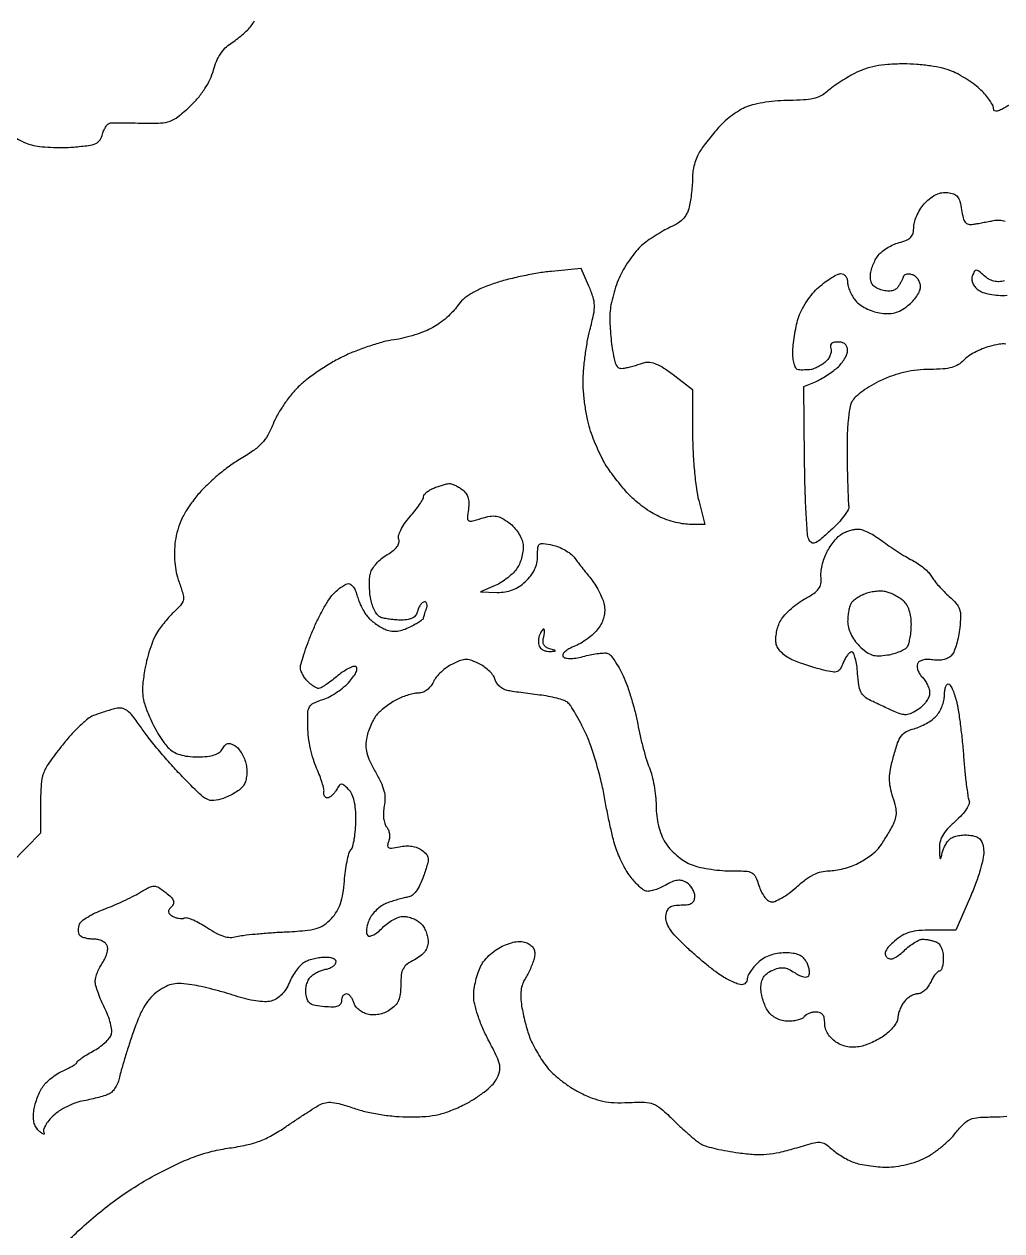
# Model space of a CAD drawing. Extents: x 0 to 102, y 0 to 135.
# Drawn here: x 17.46 to 35.6, y 80.71 to 103.1 of the extents above; entities that cross this region are included whole.
import ezdxf

# ---------------------------------------------------------------- set-up
doc = ezdxf.new("R2010")
doc.units = 0
doc.header["$MEASUREMENT"] = 0

msp = doc.modelspace()

# ---------------------------------------------------------------- linework, layer by layer
for points in [[(17.324374, 100.979878, 0.023364), (17.46806, 100.90897, 0.037112), (17.597422, 100.863569, 0.037977), (17.745054, 100.835572, 0.015246), (17.949999, 100.818933, 0.014984), (18.172859, 100.814352, 0.018334), (18.381011, 100.82395, 0.011757), (18.656587, 100.85334, 0.07322), (18.792852, 100.891926, 0.139665), (18.869894, 100.956773, 0.087145), (18.91831, 101.065262, -0.04162), (18.944738, 101.142645, -0.051013), (18.982298, 101.209132, -0.059459), (19.024672, 101.256014, -0.163477), (19.065321, 101.272865, -0.017855), (19.127419, 101.274927, -0.001561), (19.285077, 101.274038, -0.002048), (19.473173, 101.27162, -0.001591), (19.677803, 101.2675, 0.015568), (19.994379, 101.269976, 0.07711), (20.168697, 101.304019, 0.082641), (20.318793, 101.388311, 0.01936), (20.537222, 101.578085, 0.028294), (20.689293, 101.738022, 0.032028), (20.815666, 101.907902, 0.034145), (20.911942, 102.081122, 0.044844), (20.973848, 102.25103, -0.035686), (21.028674, 102.410518, -0.044185), (21.102658, 102.548968, -0.04794), (21.193564, 102.662567, -0.059072), (21.298828, 102.748056, 0.02211), (21.398282, 102.817316, 0.014954), (21.505525, 102.904469, 0.015085), (21.604297, 102.99511, 0.028876), (21.676869, 103.074526, 0.058659), (21.733042, 103.163043, 0.032915)], [(35.749694, 101.608428, -0.012884), (35.60108, 101.52179, -0.069633), (35.51394, 101.488691, -0.2207), (35.467884, 101.498531, -0.235695), (35.4474, 101.539572, 0.121761), (35.432621, 101.599362, 0.028587), (35.379059, 101.688349, 0.027797), (35.303804, 101.786412, 0.024204), (35.21475, 101.880384, 0.03005), (35.102959, 101.97527, 0.017297), (34.958047, 102.07636, 0.01724), (34.804936, 102.168149, 0.027476), (34.667567, 102.234612, 0.043807), (34.504616, 102.286475, 0.018486), (34.278585, 102.328448, 0.017748), (34.026324, 102.356603, 0.018916), (33.778014, 102.366, 0.016815), (33.488788, 102.356271, 0.031405), (33.256552, 102.325898, 0.03671), (33.056215, 102.271267, 0.036619), (32.865847, 102.18789, 0.013525), (32.723965, 102.107954, 0.011023), (32.576433, 102.015014, 0.011179), (32.444343, 101.923368, 0.028413), (32.354047, 101.84949, -0.071225), (32.24254, 101.773149, -0.057339), (32.105607, 101.72416, -0.041468), (31.923277, 101.697325, -0.015812), (31.666429, 101.6892, 0.020141), (31.44908, 101.680441, 0.01696), (31.220204, 101.654126, 0.017295), (31.012796, 101.615746, 0.044584), (30.867698, 101.5698, 0.035916), (30.742785, 101.506728, 0.021261), (30.603249, 101.414929, 0.021209), (30.471114, 101.310926, 0.033898), (30.368734, 101.21025, 0.007649), (30.276454, 101.103046, 0.005305), (30.175313, 100.979199, 0.005351), (30.080694, 100.858163, 0.010966), (30.009667, 100.760926, 0.048497), (29.953765, 100.661459, 0.029427), (29.906648, 100.534853, 0.029307), (29.874407, 100.402436, 0.04509), (29.8638, 100.285051, -0.015969), (29.859911, 100.163315, -0.009169), (29.847852, 100.016951, -0.009153), (29.830323, 99.870164, -0.015061), (29.809507, 99.746887, -0.051444), (29.766953, 99.609415, -0.078491), (29.700782, 99.503787, -0.070872), (29.599911, 99.416562, -0.03457), (29.450467, 99.334462, 0.020695), (29.317146, 99.265962, 0.013277), (29.168135, 99.17612, 0.013344), (29.026677, 99.080213, 0.024242), (28.91728, 98.993372, 0.039542), (28.817576, 98.891025, 0.019088), (28.706025, 98.745832, 0.018796), (28.600663, 98.584785, 0.025594), (28.518902, 98.431713, 0.025638), (28.452553, 98.269446, 0.017856), (28.393842, 98.080432, 0.01806), (28.350453, 97.894571, 0.035201), (28.331804, 97.743542, 0.019608), (28.329794, 97.592036, 0.01046), (28.338573, 97.404831, 0.010397), (28.355542, 97.213744, 0.015933), (28.37894, 97.049173, 0.01426), (28.421062, 96.84309, 0.105088), (28.46355, 96.75273, 0.209393), (28.525517, 96.718147, 0.083233), (28.624768, 96.725093, 0.005305), (28.706552, 96.745677, 0.003235), (28.802706, 96.771632, 0.003242), (28.897677, 96.798592, 0.005739), (28.975596, 96.822231, -0.115622), (29.073229, 96.829647, -0.061162), (29.190689, 96.796306, -0.044401), (29.332058, 96.721356, -0.019764), (29.504346, 96.599457), (29.8638, 96.323191), (29.8638, 95.513732, 0.012266), (29.872198, 95.171455, 0.010557), (29.897436, 94.81238, 0.010684), (29.934194, 94.487471, 0.029955), (29.978307, 94.262837), (30.092814, 93.8214), (29.805737, 93.8214, -0.04327), (29.673242, 93.832888, -0.022376), (29.510786, 93.868827, -0.022068), (29.345938, 93.921013, -0.031101), (29.20478, 93.982852, -0.0261), (29.068637, 94.062122, -0.01666), (28.918759, 94.167495, -0.016737), (28.778352, 94.280935, -0.029714), (28.671861, 94.384702, -0.01111), (28.575628, 94.495151, -0.006857), (28.467184, 94.629037, -0.006876), (28.363599, 94.76436, -0.01225), (28.282677, 94.8789, -0.027478), (28.207571, 95.005446, -0.012026), (28.121514, 95.180617, -0.011859), (28.038844, 95.371413, -0.015533), (27.972966, 95.549621, -0.027426), (27.919425, 95.744448, -0.0151), (27.874397, 95.987539, -0.015015), (27.843503, 96.237589, -0.023229), (27.8334, 96.454943, -0.020388), (27.842459, 96.677024, -0.011871), (27.870489, 96.942272, -0.011856), (27.911253, 97.207083, -0.019592), (27.959661, 97.428093, 0.012244), (28.027571, 97.717716, 0.057175), (28.043225, 97.888112, 0.07195), (28.017968, 98.038609, 0.026402), (27.941278, 98.240686), (27.796633, 98.56853), (27.243967, 98.515945, 0.017867), (26.995091, 98.483258, 0.010771), (26.702687, 98.42767, 0.010783), (26.414125, 98.35981, 0.018522), (26.177396, 98.289276, 0.020152), (25.93782, 98.197203, 0.035438), (25.749518, 98.099634, 0.043115), (25.60606, 97.993916, 0.064536), (25.503476, 97.877106, -0.041852), (25.42076, 97.773851, -0.022172), (25.302639, 97.659908, -0.02191), (25.170661, 97.553346, -0.031535), (25.04448, 97.472043, -0.034248), (24.899756, 97.403756, -0.01722), (24.709069, 97.33674, -0.017015), (24.506307, 97.280733, -0.02414), (24.3225, 97.245916, 0.030418), (24.123895, 97.205709, 0.014276), (23.872591, 97.130959, 0.014086), (23.612847, 97.03737, 0.019218), (23.384895, 96.937633, 0.020986), (23.164339, 96.819188, 0.014867), (22.926935, 96.668845, 0.015043), (22.708403, 96.511394, 0.030508), (22.548522, 96.372456, 0.030143), (22.414554, 96.223989, 0.01979), (22.278046, 96.038432, 0.019925), (22.15908, 95.846485, 0.035784), (22.079597, 95.679157, -0.036475), (21.981906, 95.474228, -0.060703), (21.867983, 95.320902, -0.051223), (21.706842, 95.18291, -0.018985), (21.454744, 95.022089, 0.028014), (21.247939, 94.884848, 0.017439), (21.020969, 94.702514, 0.017485), (20.809027, 94.506404, 0.030089), (20.648871, 94.3271, 0.02239), (20.494147, 94.112251, 0.035554), (20.383882, 93.914321, 0.039116), (20.31007, 93.717628, 0.03643), (20.265644, 93.507112, 0.026863), (20.24939, 93.307983, 0.029962), (20.255587, 93.115454, 0.030726), (20.284356, 92.929525, 0.031507), (20.335547, 92.750114, -0.012629), (20.406376, 92.533244, -0.095995), (20.416952, 92.426786, -0.145422), (20.383877, 92.344263, -0.041506), (20.288518, 92.242514, 0.019768), (20.21091, 92.166598, 0.009986), (20.118944, 92.065252, 0.009902), (20.027988, 91.956638, 0.014519), (19.952746, 91.857311, 0.052182), (19.883809, 91.7355, 0.019108), (19.811685, 91.550925, 0.0187), (19.747654, 91.34164, 0.021292), (19.702545, 91.136978, 0.016345), (19.662332, 90.855029, 0.050661), (19.660845, 90.663066, 0.055408), (19.697887, 90.484179, 0.02252), (19.785607, 90.251079, 0.018519), (19.863289, 90.086921, 0.016007), (19.956543, 89.920611, 0.016299), (20.050854, 89.775285, 0.044319), (20.129538, 89.681262, 0.061123), (20.231559, 89.601541, 0.058704), (20.351191, 89.547551, 0.049568), (20.497437, 89.516746, 0.027145), (20.680496, 89.5068, 0.022318), (20.860459, 89.514837, 0.055463), (20.989488, 89.541002, 0.078712), (21.080244, 89.586873, 0.107454), (21.141278, 89.65485, -0.04959), (21.190728, 89.724611, -0.157193), (21.239113, 89.753826, -0.15166), (21.296591, 89.749817, -0.045163), (21.376315, 89.710226, -0.083266), (21.437866, 89.65653, -0.039672), (21.498072, 89.570021, -0.037888), (21.548071, 89.467292, -0.043899), (21.579113, 89.363072, -0.040832), (21.592494, 89.252209, -0.041247), (21.587606, 89.141026, -0.044388), (21.566, 89.042139, -0.08207), (21.529029, 88.968922, -0.067903), (21.470943, 88.908654, -0.027102), (21.37699, 88.842422, -0.026212), (21.266502, 88.780992, -0.029908), (21.154865, 88.734419, -0.057607), (20.979778, 88.695203, -0.149824), (20.85434, 88.719611, -0.071222), (20.711699, 88.82401, -0.006491), (20.400068, 89.136644, -0.010099), (20.194684, 89.356838, -0.007512), (19.976633, 89.607775, -0.007599), (19.778051, 89.850765, -0.017026), (19.636507, 90.042501, 0.013558), (19.477972, 90.260399, 0.06821), (19.370939, 90.365963, 0.124286), (19.272363, 90.407057, 0.098712), (19.156785, 90.401376, 0.009956), (19.065416, 90.3765, 0.00543), (18.954278, 90.342536, 0.005409), (18.842023, 90.305552, 0.00856), (18.746737, 90.27118, 0.081966), (18.641109, 90.209731, 0.018272), (18.484608, 90.070521, 0.0185), (18.313654, 89.894313, 0.016931), (18.150859, 89.700805, 0.012755), (17.919479, 89.390066, 0.065982), (17.82025, 89.200745, 0.071423), (17.777552, 88.998823, 0.016424), (17.766053, 88.649863), (17.766, 88.089027), (17.23234, 87.544756, 0.015585)], [(35.676731, 97.16684, 0.066246), (35.550494, 97.162426, 0.02395), (35.374817, 97.124036, 0.031887), (35.239691, 97.078237, 0.02579), (35.101237, 97.012698, 0.026502), (34.979475, 96.938603, 0.058962), (34.897823, 96.867357, -0.073065), (34.797978, 96.785058, -0.06963), (34.677069, 96.733302, -0.049112), (34.512657, 96.70554, -0.016849), (34.271038, 96.696974, 0.026381), (34.034502, 96.684071, 0.028413), (33.806521, 96.64633, 0.028251), (33.583119, 96.58273, 0.025484), (33.360278, 96.492483, 0.02407), (33.185383, 96.400566, 0.024631), (33.021521, 96.292912, 0.02533), (32.889257, 96.1857, 0.087115), (32.821317, 96.099092, 0.084091), (32.779637, 95.974824, 0.016367), (32.750509, 95.739378, 0.01576), (32.733022, 95.44252, 0.01017), (32.730617, 95.098033, 0.002144), (32.736265, 94.777985, 0.002866), (32.7443, 94.487603, 0.002001), (32.753404, 94.244275, 0.029586), (32.761978, 94.159293, -0.173145), (32.749333, 94.091038, -0.027725), (32.673652, 93.975905, -0.027883), (32.565007, 93.844989, -0.021224), (32.432476, 93.713905, -0.008075), (32.228613, 93.534628, -0.079553), (32.131257, 93.47542, -0.258482), (32.069085, 93.482808, -0.137459), (32.019295, 93.545212, -0.083585), (31.993625, 93.653167, -0.00358), (31.970299, 94.044731, -0.006042), (31.951507, 94.511243, -0.004258), (31.941189, 95.036063), (31.926241, 96.377626), (32.14287, 96.469258, 0.026761), (32.239588, 96.516418, 0.015082), (32.35178, 96.583265, 0.015021), (32.461235, 96.657754, 0.023738), (32.54985, 96.728692, 0.040822), (32.622686, 96.804308, 0.037902), (32.684285, 96.892573, 0.040153), (32.726775, 96.979804, 0.093525), (32.7402, 97.050947, 0.088521), (32.728394, 97.117112, 0.126581), (32.694641, 97.165924, 0.114685), (32.638637, 97.195481, 0.0644), (32.561949, 97.2054, 0.04621), (32.486203, 97.198385, 0.137472), (32.439879, 97.175552, 0.195977), (32.421551, 97.137857, 0.108405), (32.429343, 97.086449, -0.120607), (32.436317, 97.031548, -0.065242), (32.419767, 96.96507, -0.059066), (32.38368, 96.897787, -0.05786), (32.332645, 96.840284, -0.032379), (32.268833, 96.790289, -0.026559), (32.194837, 96.745252, -0.027345), (32.12213, 96.711116, -0.061582), (32.0634, 96.695412, -0.015708), (32.007102, 96.689373, -0.010659), (31.942713, 96.685885, -0.010748), (31.88033, 96.685179, -0.021083), (31.83075, 96.687776, -0.21976), (31.787782, 96.712787, -0.07249), (31.754115, 96.779682, -0.052243), (31.7321, 96.879459, -0.028201), (31.725, 97.005235, -0.024972), (31.732075, 97.146802, -0.013566), (31.754142, 97.319629, -0.013487), (31.786188, 97.494641, -0.020759), (31.824208, 97.643797, -0.046363), (31.88273, 97.788733, -0.026827), (31.977827, 97.951016, -0.026627), (32.09167, 98.1049, -0.040041), (32.207852, 98.224662, -0.019778), (32.32584, 98.320267, -0.023151), (32.445147, 98.40104, -0.022943), (32.550836, 98.459186, -0.114772), (32.616244, 98.4744, -0.128078), (32.663516, 98.462089, -0.100738), (32.703788, 98.427451, -0.089299), (32.730865, 98.375635, -0.075998), (32.7402, 98.314572, 0.070174), (32.75066, 98.24041, 0.032361), (32.78369, 98.148483, 0.031256), (32.831583, 98.054693, 0.037663), (32.88825, 97.973599, 0.06728), (32.966273, 97.900732, 0.035446), (33.079797, 97.831751, 0.034505), (33.208192, 97.77653, 0.044673), (33.332426, 97.745086, 0.037083), (33.487504, 97.731953, 0.065448), (33.614868, 97.747356, 0.065886), (33.733353, 97.795045, 0.03809), (33.861176, 97.880699, 0.03977), (33.950185, 97.962958, 0.039261), (34.025467, 98.058608, 0.042095), (34.077496, 98.152909, 0.105397), (34.0938, 98.229395, 0.078744), (34.083111, 98.296846, 0.065285), (34.051801, 98.362548, 0.066688), (34.005484, 98.416622, 0.090983), (33.950823, 98.449976, 0.052576), (33.894078, 98.465153, 0.073873), (33.841739, 98.465615, 0.095332), (33.801747, 98.451972, 0.180563), (33.780248, 98.42617, -0.025674), (33.764576, 98.387905, -0.009752), (33.738977, 98.336182, -0.009628), (33.708916, 98.280937, -0.01162), (33.678505, 98.2303, -0.10791), (33.63198, 98.183181, -0.092749), (33.567497, 98.15654, -0.07345), (33.484627, 98.151547, -0.039883), (33.38378, 98.168461, -0.049829), (33.282697, 98.204843, -0.099231), (33.214896, 98.255627, -0.110598), (33.176372, 98.324529, -0.072504), (33.1632, 98.414888, -0.053938), (33.172576, 98.501546, -0.029413), (33.20159, 98.604637, -0.028957), (33.243843, 98.707119, -0.040536), (33.293891, 98.792539, -0.063303), (33.363499, 98.869164, -0.034382), (33.465844, 98.945075, -0.033638), (33.582342, 99.009049, -0.04503), (33.695741, 99.049793, 0.033749), (33.834103, 99.096015, 0.107983), (33.91366, 99.151031, 0.127742), (33.955583, 99.228407, 0.056369), (33.970754, 99.344616, -0.070276), (33.986888, 99.446199, -0.035799), (34.033653, 99.566983, -0.034698), (34.100771, 99.686879, -0.043649), (34.179466, 99.786834, -0.038694), (34.282536, 99.880807, -0.05763), (34.386678, 99.944196, -0.065161), (34.49201, 99.976953, -0.071997), (34.598612, 99.979898, -0.061985), (34.709085, 99.95287, -0.133626), (34.779319, 99.901723, -0.104091), (34.824379, 99.81263, -0.029086), (34.855988, 99.6588, 0.023112), (34.885325, 99.506853, 0.107766), (34.924031, 99.42706, 0.17766), (34.981491, 99.391609, 0.090458), (35.067488, 99.389827, 0.003753), (35.147126, 99.403268, 0.001811), (35.248924, 99.421617, 0.001796), (35.354903, 99.441511, 0.002577), (35.448647, 99.459958, -0.067578), (35.555509, 99.46686, -0.058287), (35.666122, 99.445943, -0.052545)], [(35.653952, 98.338699, -0.054691), (35.549692, 98.324364, -0.068529), (35.452765, 98.335019, -0.068369), (35.36215, 98.371512, -0.0541), (35.276555, 98.433589, 0.012585), (35.174848, 98.521079, 0.165992), (35.12903, 98.538128, 0.278905), (35.094983, 98.518782, 0.035933), (35.057853, 98.439551, 0.097209), (35.046065, 98.371933, 0.088443), (35.059986, 98.302412, 0.078452), (35.099406, 98.235232, 0.056656), (35.161839, 98.174647, 0.080115), (35.252193, 98.125602, 0.037766), (35.380782, 98.091131, 0.033599), (35.534084, 98.072763, 0.026639), (35.700967, 98.072961, 0.02605)], [(18.215716, 80.481462, 0.009887), (18.494906, 80.732777, -0.015804), (18.833101, 81.030038, -0.016351), (19.185679, 81.301853, -0.016593), (19.54998, 81.546239, -0.017514), (19.9233, 81.761316, -0.01242), (20.316749, 81.95763, -0.02309), (20.646239, 82.093762, -0.026599), (20.95257, 82.185991, -0.025147), (21.272737, 82.247225, 0.019612), (21.584849, 82.303345, 0.035828), (21.832743, 82.376983, 0.037112), (22.061727, 82.483269, 0.022842), (22.314518, 82.639803, -0.002908), (22.50101, 82.765833, -0.003044), (22.686146, 82.887763, -0.002921), (22.847283, 82.991151, -0.01348), (22.942465, 83.047903, -0.081855), (23.052873, 83.087875, -0.070736), (23.176159, 83.093152, -0.045351), (23.338954, 83.061994, -0.012906), (23.584779, 82.984453, 0.026613), (23.811753, 82.91964, 0.017445), (24.078893, 82.868249, 0.017161), (24.356151, 82.834579, 0.021635), (24.614382, 82.8234, 0.018772), (24.917502, 82.834784, 0.037294), (25.155048, 82.870596, 0.038904), (25.378105, 82.940073, 0.022392), (25.634702, 83.05605, 0.024832), (25.819564, 83.161632, 0.023846), (25.995656, 83.286355, 0.024564), (26.139988, 83.411184, 0.074814), (26.219173, 83.513368, 0.056942), (26.280262, 83.659421, 0.119527), (26.285698, 83.781591, 0.064277), (26.233694, 83.93756, 0.008149), (26.073909, 84.254855, -0.019757), (25.966815, 84.480402, -0.020804), (25.879858, 84.709895, -0.021992), (25.820894, 84.917595, -0.058225), (25.803, 85.070738, -0.035971), (25.812592, 85.2039, -0.022611), (25.841927, 85.35723, -0.022669), (25.884716, 85.506268, -0.038103), (25.935519, 85.626066, -0.056132), (26.007988, 85.734441, -0.03543), (26.114286, 85.843546, -0.034995), (26.237282, 85.938537, -0.048009), (26.360451, 86.004507, -0.025678), (26.504564, 86.056206, -0.053047), (26.622009, 86.078439, -0.067067), (26.722062, 86.073148, -0.076305), (26.812501, 86.04125, -0.067188), (26.882011, 85.991039, -0.107812), (26.922924, 85.930754, -0.10216), (26.936275, 85.856475, -0.055732), (26.923564, 85.764357, -0.027376), (26.896488, 85.677809, -0.015146), (26.854555, 85.57528, -0.015066), (26.805641, 85.473671, -0.023405), (26.756849, 85.389546, 0.062966), (26.708773, 85.289155, 0.048753), (26.681886, 85.170821, 0.042921), (26.67642, 85.034935, 0.029754), (26.692554, 84.881946, 0.012817), (26.720019, 84.739289, 0.008709), (26.758243, 84.578393, 0.00878), (26.800604, 84.424265, 0.017373), (26.840561, 84.3039, 0.027356), (26.891514, 84.186656, 0.013177), (26.96879, 84.042133, 0.013023), (27.057506, 83.895272, 0.018195), (27.144857, 83.769179, 0.04431), (27.254854, 83.646462, 0.021379), (27.415245, 83.508966, 0.02101), (27.595864, 83.378947, 0.02823), (27.770246, 83.277832, 0.023938), (28.000376, 83.174744, 0.04229), (28.199758, 83.115515, 0.04145), (28.40899, 83.089993, 0.022014), (28.670234, 83.09143, -0.017287), (28.974131, 83.095973, -0.089427), (29.138231, 83.063049, -0.08592), (29.283556, 82.974389, -0.015296), (29.517425, 82.756599, 0.008948), (29.667682, 82.613069, 0.009625), (29.819426, 82.478533, 0.009227), (29.95385, 82.368116, 0.044481), (30.036531, 82.313911, 0.05579), (30.128833, 82.277051, 0.011042), (30.30177, 82.233558, 0.01157), (30.506513, 82.191806, 0.010528), (30.719501, 82.158096, 0.018598), (31.008894, 82.129433, 0.035323), (31.242855, 82.131558, 0.035219), (31.474638, 82.166615, 0.018373), (31.757326, 82.240988, -0.006568), (32.085516, 82.335668, -0.069392), (32.223469, 82.353587, -0.136882), (32.323174, 82.324758, -0.049808), (32.441065, 82.234565, 0.032328), (32.524196, 82.166236, 0.018374), (32.632665, 82.094144, 0.01829), (32.747719, 82.029292, 0.028638), (32.851457, 81.983035, 0.037962), (32.969297, 81.948346, 0.016281), (33.130859, 81.919307, 0.016), (33.305791, 81.899404, 0.020325), (33.468178, 81.8928, 0.035534), (33.638531, 81.904922, 0.022918), (33.832998, 81.941899, 0.022954), (34.022604, 81.996345, 0.03657), (34.178001, 82.061797, 0.033632), (34.322032, 82.147934, 0.020099), (34.481402, 82.268189, 0.020074), (34.631138, 82.401316, 0.032623), (34.745681, 82.527094, -0.02733), (34.897427, 82.697306, -0.098014), (35.017653, 82.778264, -0.083131), (35.170049, 82.814165, -0.016369), (35.451939, 82.823398, 0.026377), (35.694967, 82.836228, 0.03329)]]:
    msp.add_lwpolyline(points, format="xyb")
for points in [[(25.34268, 94.577438, -0.090863), (25.387531, 94.571964, -0.028201), (25.451388, 94.547997, -0.027159), (25.521152, 94.512582, -0.026837), (25.586956, 94.469684, -0.072208), (25.654983, 94.402985, -0.085763), (25.696471, 94.323291, -0.074061), (25.712447, 94.224943, -0.039747), (25.704285, 94.101986, 0.015518), (25.685362, 93.937724, 0.269206), (25.707565, 93.890841, 0.217994), (25.763059, 93.881127, 0.010452), (25.948666, 93.933872, -0.030682), (26.106845, 93.971985, -0.085004), (26.220912, 93.972611, -0.086483), (26.327545, 93.935293, -0.032515), (26.460856, 93.849055, -0.049357), (26.55248, 93.765757, -0.040803), (26.63266, 93.660891, -0.042209), (26.691494, 93.549746, -0.071176), (26.718597, 93.448015, -0.056139), (26.719225, 93.344978, -0.034236), (26.698075, 93.22501, -0.033991), (26.660299, 93.107449, -0.050337), (26.610402, 93.011477, -0.051516), (26.538926, 92.923625, -0.027678), (26.434662, 92.830406, -0.027256), (26.316664, 92.74622, -0.038197), (26.202405, 92.685446), (25.9299, 92.566202), (26.234796, 92.559301, 0.041952), (26.386036, 92.568572, 0.05442), (26.520401, 92.603427, 0.054403), (26.644112, 92.666462, 0.041891), (26.763546, 92.75986, 0.041586), (26.861845, 92.867459, 0.053628), (26.931769, 92.981511, 0.05645), (26.973322, 93.102804, 0.054371), (26.9874, 93.231882, -0.020708), (26.994125, 93.394193, -0.215107), (27.025762, 93.451209, -0.198646), (27.091021, 93.467752, -0.017435), (27.26235, 93.436792, -0.041636), (27.376925, 93.401742, -0.03298), (27.49381, 93.345851, -0.033984), (27.595896, 93.278981, -0.067787), (27.6642, 93.210975, 0.002363), (27.725822, 93.131072, 0.001038), (27.808125, 93.025842, 0.001028), (27.895899, 92.914566, 0.001378), (27.975956, 92.814072, -0.027641), (28.050926, 92.709098, -0.019787), (28.12329, 92.58426, -0.020065), (28.182905, 92.459461, -0.039924), (28.217932, 92.35575, -0.053127), (28.233855, 92.242557, -0.055959), (28.22508, 92.130575, -0.053922), (28.191089, 92.019808, -0.043667), (28.132246, 91.910217, -0.054524), (28.055992, 91.817634, -0.028438), (27.943072, 91.719389, -0.027907), (27.814362, 91.630698, -0.037963), (27.688787, 91.566647, 0.024971), (27.570614, 91.510187, 0.06034), (27.491727, 91.454323, 0.113268), (27.456989, 91.404463, 0.300684), (27.465264, 91.363896, 0.160887), (27.517167, 91.337768, 0.044295), (27.609648, 91.332325, 0.037096), (27.728068, 91.344674, 0.022839), (27.864788, 91.375783, -0.018423), (27.996012, 91.406863, -0.020932), (28.12371, 91.426667, -0.02066), (28.232541, 91.434373, -0.099269), (28.293501, 91.424001, -0.131685), (28.345006, 91.386585, -0.020842), (28.420218, 91.285352, -0.021893), (28.500494, 91.155448, -0.017586), (28.575577, 91.009296, -0.024553), (28.649708, 90.829113, -0.011942), (28.727377, 90.592627, -0.011814), (28.796658, 90.342121, -0.016704), (28.845534, 90.115907, 0.0112), (28.890657, 89.89533, 0.009219), (28.94838, 89.662103, 0.009336), (29.009354, 89.449846, 0.024349), (29.063367, 89.30053, -0.036797), (29.11085, 89.158302, -0.018381), (29.150776, 88.972712, -0.018142), (29.178185, 88.776597, -0.025455), (29.187316, 88.600067, 0.029641), (29.198686, 88.410951, 0.031393), (29.232339, 88.228167, 0.032965), (29.286284, 88.060194, 0.04274), (29.358369, 87.915459, 0.04667), (29.444983, 87.799317, 0.030297), (29.564588, 87.681899, 0.030404), (29.696547, 87.580579, 0.0496), (29.820635, 87.513609, 0.040265), (29.964135, 87.466803, 0.018028), (30.158869, 87.427581, 0.017711), (30.368845, 87.40071, 0.02297), (30.562688, 87.3918, -0.011556), (30.845382, 87.385266, -0.108154), (30.962302, 87.353951, -0.166161), (31.032331, 87.280905, -0.037148), (31.094155, 87.117026, 0.041578), (31.135638, 87.009943, 0.046268), (31.193091, 86.915212, 0.051673), (31.256982, 86.845365, 0.136607), (31.317289, 86.815852, 0.148151), (31.393015, 86.82426, 0.029807), (31.515636, 86.885676, 0.029094), (31.654785, 86.977262, 0.023613), (31.792843, 87.090625, -0.023883), (31.960628, 87.228248, -0.043902), (32.110997, 87.320741, -0.053077), (32.253073, 87.373838, -0.062982), (32.395105, 87.3918, 0.040828), (32.517633, 87.401822, 0.022614), (32.664546, 87.432896, 0.022417), (32.811476, 87.478103, 0.033417), (32.934751, 87.531701, 0.020221), (33.046289, 87.595174, 0.0177), (33.157536, 87.670177, 0.01806), (33.253206, 87.745153, 0.049495), (33.312966, 87.806651, 0.019255), (33.363496, 87.875428, 0.007461), (33.428313, 87.974312, 0.007373), (33.495438, 88.083662, 0.009054), (33.554728, 88.18777, 0.033951), (33.621064, 88.331762, 0.07893), (33.645339, 88.447758, 0.069804), (33.633852, 88.574173, 0.022198), (33.582491, 88.75664, -0.030913), (33.533646, 88.942517, -0.052779), (33.519282, 89.102213, -0.045037), (33.537947, 89.278018, -0.016703), (33.594528, 89.520563, -0.016734), (33.669316, 89.765754, -0.077984), (33.738036, 89.896104, -0.113672), (33.82995, 89.974089, -0.056132), (33.973781, 90.029064, 0.038791), (34.084698, 90.067116, 0.027505), (34.202462, 90.125905, 0.027912), (34.309328, 90.194981, 0.051445), (34.386206, 90.264118, 0.053356), (34.444317, 90.343994, 0.036066), (34.493375, 90.44549, 0.036293), (34.526913, 90.551802, 0.058324), (34.53795, 90.646097, -0.031323), (34.543098, 90.728194, -0.048458), (34.558737, 90.797448, -0.062066), (34.581517, 90.845473, -0.256385), (34.608714, 90.8604, -0.258431), (34.640751, 90.842656, -0.029224), (34.682044, 90.767208, -0.029528), (34.723379, 90.664702, -0.019685), (34.758977, 90.54315, -0.022447), (34.79309, 90.375421, -0.006556), (34.830532, 90.11473, -0.006573), (34.865012, 89.81982, -0.006998), (34.89093, 89.5302, 0.005217), (34.914623, 89.25438, 0.006686), (34.942467, 89.001098, 0.005266), (34.970802, 88.78995, 0.055676), (34.992716, 88.705942, -0.17512), (34.994123, 88.634435, -0.060884), (34.948728, 88.540137, -0.045511), (34.862756, 88.429646, -0.023491), (34.737124, 88.307426, 0.024071), (34.587972, 88.161991, 0.061015), (34.499187, 88.039706, 0.077133), (34.454513, 87.918138, 0.060721), (34.443721, 87.778084, 0.004594), (34.450536, 87.651009, 0.12555), (34.460764, 87.619356, 0.660044), (34.472942, 87.621301, 0.013344), (34.4911, 87.702906, -0.043695), (34.513388, 87.780534, -0.032606), (34.550707, 87.861454, -0.033319), (34.596335, 87.933602, -0.061965), (34.643663, 87.983969, -0.086642), (34.705267, 88.019231, -0.038308), (34.79593, 88.044366, -0.036424), (34.898536, 88.056847, -0.040622), (34.998134, 88.053563, -0.045098), (35.120068, 88.028299, -0.125834), (35.194223, 87.983364, -0.123481), (35.238512, 87.907764, -0.042646), (35.263721, 87.78275, -0.077029), (35.258255, 87.646218, -0.020152), (35.207252, 87.432318, -0.019162), (35.126077, 87.18123, -0.015038), (35.019648, 86.9156), (34.747753, 86.292), (34.298594, 86.292, 0.020867), (34.062399, 86.282138, 0.051932), (33.892706, 86.249991, 0.062387), (33.752414, 86.188078, 0.043432), (33.612068, 86.086385, 0.022755), (33.505341, 85.98508, 0.07762), (33.450548, 85.906854, 0.14306), (33.439495, 85.843186, 0.167566), (33.465726, 85.788089, 0.159056), (33.521643, 85.759053, 0.131592), (33.588756, 85.765666, 0.074474), (33.673986, 85.81318, 0.022546), (33.787335, 85.909104, -0.022813), (33.884098, 85.990902, -0.025796), (33.984148, 86.060027, -0.026279), (34.074222, 86.109289, -0.11245), (34.13354, 86.1228, -0.033731), (34.187403, 86.119162, -0.01704), (34.254507, 86.107716, -0.016843), (34.323302, 86.09112, -0.024008), (34.382981, 86.071449, -0.124016), (34.436827, 86.033559, -0.071717), (34.479648, 85.966406, -0.060653), (34.50747, 85.877509, -0.045569), (34.5168, 85.775349, -0.027455), (34.511647, 85.681569, -0.043184), (34.495938, 85.602495, -0.053337), (34.473161, 85.546924, -0.275475), (34.44578, 85.5306, 0.190598), (34.41224, 85.517333, 0.037004), (34.367314, 85.468472, 0.034577), (34.320491, 85.400085, 0.025934), (34.278393, 85.3191, -0.050778), (34.231103, 85.238202, -0.052931), (34.169052, 85.169728, -0.058722), (34.102332, 85.122947, -0.12418), (34.04149, 85.1076, 0.085922), (33.97949, 85.096866, 0.046718), (33.909222, 85.06411, 0.04473), (33.84196, 85.016194, 0.053328), (33.788567, 84.95955, 0.038494), (33.745342, 84.892462, 0.029408), (33.708404, 84.813304, 0.030116), (33.682529, 84.734588, 0.059676), (33.673491, 84.66959, -0.108851), (33.657563, 84.603303, -0.039637), (33.608295, 84.519579, -0.037005), (33.537977, 84.433523, -0.036318), (33.455327, 84.35819, -0.033464), (33.354413, 84.289208, -0.021247), (33.228753, 84.222146, -0.021327), (33.099195, 84.166592, -0.036575), (32.986589, 84.133072, -0.04456), (32.862452, 84.117204, -0.052864), (32.744564, 84.125179, -0.053645), (32.632403, 84.157476, -0.048159), (32.525262, 84.213773, -0.053683), (32.439224, 84.284394, -0.058735), (32.373109, 84.369777, -0.061971), (32.331402, 84.463732, -0.07363), (32.3172, 84.55965, 0.045876), (32.308212, 84.657402, 0.120908), (32.279476, 84.72106, 0.146927), (32.228695, 84.756883, 0.080823), (32.152993, 84.7692, 0.046881), (32.086302, 84.762933, 0.046318), (32.021663, 84.744349, 0.050262), (31.968312, 84.717049, 0.111412), (31.9365, 84.6846, -0.144891), (31.900021, 84.651991, -0.040907), (31.827895, 84.624851, -0.037561), (31.737445, 84.60623, -0.031999), (31.640204, 84.6, -0.054938), (31.527967, 84.61237, -0.061196), (31.425381, 84.648862, -0.062512), (31.336476, 84.708245, -0.061591), (31.264497, 84.788024, -0.048117), (31.214029, 84.877231, -0.029528), (31.171486, 84.990373, -0.029444), (31.142371, 85.108454, -0.04575), (31.1328, 85.212838, -0.052326), (31.14482, 85.327376, -0.088031), (31.180998, 85.416728, -0.089745), (31.245112, 85.487037, -0.056289), (31.340834, 85.544414, -0.042742), (31.45551, 85.58525, -0.090103), (31.549375, 85.592486, -0.084849), (31.643371, 85.566262, -0.034683), (31.759423, 85.501241, 0.031901), (31.8481, 85.450907, 0.060344), (31.925693, 85.424162, 0.088229), (31.985202, 85.422055, 0.22273), (32.020601, 85.445192, 0.131404), (32.033663, 85.488608, 0.047831), (32.029479, 85.553258, 0.043332), (32.011001, 85.626589, 0.039509), (31.979736, 85.698052, 0.081133), (31.919323, 85.776977, 0.088222), (31.838508, 85.829877, 0.069638), (31.728709, 85.859621, 0.031384), (31.579426, 85.869, 0.040788), (31.434257, 85.857138, 0.046657), (31.299579, 85.821842, 0.048681), (31.178784, 85.763962, 0.052565), (31.074803, 85.685053, 0.027721), (30.999862, 85.606392, 0.030382), (30.936517, 85.522196, 0.031854), (30.891875, 85.444331, 0.114721), (30.879, 85.388953, -0.093256), (30.87095, 85.346165, -0.09667), (30.847936, 85.309838, -0.099508), (30.813599, 85.285582, -0.105294), (30.77325, 85.277116, -0.084308), (30.716638, 85.286904, -0.01828), (30.62401, 85.32347, -0.018569), (30.518624, 85.374335, -0.016825), (30.4137, 85.434474, -0.024432), (30.288591, 85.520609, -0.008187), (30.114347, 85.658139, -0.008124), (29.92618, 85.816887, -0.009197), (29.751026, 85.975361, -0.015), (29.555684, 86.170093, -0.044629), (29.438759, 86.318358, -0.068302), (29.379891, 86.442697, -0.112063), (29.370326, 86.558253, -0.06045), (29.396954, 86.657803, -0.144494), (29.443938, 86.717215, -0.119363), (29.522211, 86.748213, -0.034883), (29.6523, 86.7573, 0.031081), (29.776579, 86.765033, 0.109976), (29.851397, 86.791782, 0.161297), (29.891871, 86.840969, 0.092434), (29.9061, 86.91728, 0.080416), (29.89507, 86.985419, 0.053013), (29.862134, 87.057825, 0.052011), (29.813687, 87.123338, 0.06765), (29.75643, 87.17108, 0.074522), (29.670323, 87.208623, 0.097397), (29.584818, 87.214464, 0.072769), (29.485489, 87.18684, 0.025669), (29.353243, 87.120018, -0.029293), (29.247916, 87.067752, -0.032845), (29.141094, 87.030398, -0.034836), (29.047262, 87.011272, -0.125108), (28.987033, 87.018381, -0.079095), (28.932583, 87.049866, -0.021472), (28.857883, 87.116055, -0.021167), (28.778493, 87.199506, -0.020558), (28.705627, 87.290163, -0.026897), (28.633988, 87.398999, -0.014957), (28.558034, 87.538547, -0.014883), (28.489407, 87.684785, -0.023248), (28.440095, 87.8148, -0.018877), (28.394943, 87.972845, -0.005304), (28.336453, 88.222731, -0.00534), (28.276297, 88.506868, -0.005604), (28.223235, 88.7877, 0.016353), (28.161097, 89.081768, 0.011721), (28.073288, 89.406116, 0.011856), (27.974992, 89.711361, 0.024818), (27.881344, 89.942544, 0.010822), (27.7882, 90.132381, 0.012813), (27.691782, 90.307451, 0.011688), (27.603657, 90.450413, 0.075716), (27.547561, 90.513484, 0.089108), (27.47873, 90.552436, 0.018985), (27.346761, 90.593153, 0.019286), (27.188046, 90.629101, 0.017295), (27.021165, 90.654251, -0.003179), (26.849266, 90.675214, -0.003063), (26.675503, 90.69861, -0.003029), (26.522664, 90.721088, -0.011149), (26.426459, 90.738036, -0.073985), (26.354363, 90.763895, -0.059158), (26.286652, 90.811245, -0.060376), (26.233298, 90.871862, -0.086558), (26.203625, 90.936826, 0.092745), (26.16988, 91.008368, 0.039493), (26.101011, 91.089366, 0.037315), (26.011741, 91.166503, 0.040214), (25.914112, 91.22739, 0.027149), (25.767838, 91.293233, 0.091371), (25.665125, 91.312608, 0.089045), (25.560807, 91.294334, 0.025001), (25.407943, 91.229519, 0.043082), (25.301793, 91.166303, 0.032766), (25.197226, 91.080219, 0.033572), (25.109304, 90.985731, 0.06378), (25.054661, 90.89758, -0.058248), (25.00453, 90.814683, -0.064228), (24.938044, 90.748613, -0.069706), (24.862421, 90.705835, -0.094179), (24.785412, 90.6912, 0.04945), (24.702113, 90.682942, 0.021796), (24.594501, 90.656467, 0.021319), (24.481934, 90.618232, 0.026801), (24.381549, 90.572961, 0.02438), (24.283883, 90.516261, 0.017032), (24.179401, 90.443421, 0.017227), (24.083813, 90.366546, 0.033881), (24.014466, 90.298011, 0.049414), (23.957247, 90.218672, 0.024097), (23.899783, 90.107718, 0.023633), (23.850629, 89.985517, 0.031473), (23.818454, 89.870267, 0.050948), (23.802122, 89.71895, 0.062596), (23.819023, 89.57798, 0.050548), (23.874548, 89.423647, 0.020934), (23.978707, 89.227535, -0.021529), (24.080823, 89.034714, -0.047958), (24.137419, 88.878771, -0.05903), (24.156614, 88.7368, -0.053515), (24.143236, 88.589328, 0.03627), (24.128913, 88.475242, 0.041264), (24.132227, 88.365177, 0.045776), (24.151702, 88.271075, 0.099618), (24.186527, 88.206433, -0.081359), (24.219192, 88.150728, -0.056191), (24.23772, 88.079867, -0.055402), (24.240161, 88.005417, -0.072251), (24.225161, 87.939008, 0.054259), (24.204169, 87.859458, 0.325261), (24.222782, 87.823649, 0.152673), (24.279635, 87.814504, 0.013474), (24.424775, 87.839485, -0.041133), (24.542412, 87.853094, -0.046576), (24.655789, 87.846269, -0.050308), (24.757552, 87.819879, -0.069385), (24.840618, 87.775271, -0.057481), (24.925973, 87.696356, -0.162468), (24.956263, 87.622168, -0.089426), (24.944398, 87.517494, -0.010586), (24.872193, 87.293945, -0.025874), (24.806162, 87.131145, -0.052301), (24.734915, 87.012709, -0.070203), (24.658386, 86.93631, -0.122399), (24.5763, 86.901529, 0.021165), (24.495814, 86.885253, 0.009535), (24.391685, 86.857451, 0.00942), (24.28267, 86.823869, 0.012685), (24.185424, 86.789137, 0.059068), (24.093252, 86.740398, 0.038445), (23.999601, 86.664472, 0.038392), (23.918478, 86.5749, 0.057983), (23.864124, 86.484912, 0.03663), (23.83086, 86.394987, 0.047406), (23.814573, 86.308589, 0.055428), (23.815946, 86.236867, 0.165359), (23.83735, 86.19341, 0.248381), (23.87984, 86.180336, 0.071463), (23.947041, 86.203437, 0.053073), (24.027324, 86.256016, 0.032695), (24.109947, 86.33318, -0.042223), (24.200459, 86.414541, -0.03731), (24.30704, 86.483343, -0.039194), (24.413034, 86.530715, -0.085696), (24.500404, 86.5458, -0.058543), (24.583156, 86.536078, -0.03898), (24.674145, 86.506748, -0.039051), (24.759214, 86.46377, -0.059954), (24.824057, 86.412857, -0.063193), (24.874983, 86.347129, -0.039128), (24.917948, 86.259251, -0.038739), (24.947254, 86.164206, -0.05547), (24.957, 86.07663, -0.078896), (24.941292, 85.9777, -0.083719), (24.895789, 85.890719, -0.071326), (24.817303, 85.813176, -0.039944), (24.7032, 85.7421, 0.039301), (24.567945, 85.658089, 0.109757), (24.494912, 85.574447, 0.097751), (24.45954, 85.461801, 0.027352), (24.4494, 85.276578, -0.029028), (24.439426, 85.104916, -0.07342), (24.407038, 84.984458, -0.088326), (24.3457, 84.891936, -0.057346), (24.246858, 84.80959, -0.049249), (24.148553, 84.758209, -0.048588), (24.041656, 84.726762, -0.04991), (23.933597, 84.71709, -0.058926), (23.831852, 84.730205, -0.060555), (23.747443, 84.76264, -0.053503), (23.669351, 84.815464, -0.056523), (23.608832, 84.87962, -0.097188), (23.577014, 84.945565, 0.05031), (23.553944, 85.007547, 0.059418), (23.51991, 85.060002, 0.069446), (23.48065, 85.095698, 0.150935), (23.44212, 85.1076, 0.141323), (23.406839, 85.097425, 0.099807), (23.376778, 85.068823, 0.084792), (23.356529, 85.026049, 0.068345), (23.3496, 84.975593, -0.149845), (23.330905, 84.914611, -0.164997), (23.281827, 84.877395, -0.082338), (23.189862, 84.862795, -0.018932), (23.03235, 84.869843, -0.023501), (22.859346, 84.892385, -0.111491), (22.767876, 84.93091, -0.152629), (22.716966, 84.998271, -0.057198), (22.689673, 85.114841, -0.0562), (22.689358, 85.206329, -0.048731), (22.709013, 85.300282, -0.051287), (22.744434, 85.382658, -0.092638), (22.791217, 85.43896, -0.038902), (22.850603, 85.480905, -0.025983), (22.924269, 85.519749, -0.026194), (23.000104, 85.550119, -0.045734), (23.065858, 85.56601, 0.056617), (23.124772, 85.58161, 0.053802), (23.179781, 85.61021, 0.058051), (23.222956, 85.646792, 0.107952), (23.246314, 85.686042, 0.220161), (23.241929, 85.725152, 0.138596), (23.207696, 85.757062, 0.081667), (23.143344, 85.777809, 0.037245), (23.054988, 85.7844, 0.032642), (22.957207, 85.77801, 0.022933), (22.8486, 85.758652, 0.023236), (22.745918, 85.730378, 0.044087), (22.667099, 85.696749, 0.077487), (22.595727, 85.642934, 0.030935), (22.515832, 85.549646, 0.029697), (22.44058, 85.43652, 0.032971), (22.382135, 85.31906, -0.039906), (22.316025, 85.190682, -0.055558), (22.236196, 85.089154, -0.062401), (22.144444, 85.016637, -0.074711), (22.042895, 84.974294, -0.070966), (21.926484, 84.962118, -0.026078), (21.761466, 84.976948, -0.024277), (21.573441, 85.01317, -0.021426), (21.38167, 85.068669, 0.01066), (21.185315, 85.130105, 0.007424), (20.961291, 85.191398, 0.007491), (20.744519, 85.243811, 0.015352), (20.572917, 85.27709, 0.02501), (20.373957, 85.299234, 0.062082), (20.227937, 85.289997, 0.068022), (20.096699, 85.246068, 0.035155), (19.947036, 85.158553, 0.058789), (19.812689, 85.041469, 0.048473), (19.699171, 84.888885, 0.036955), (19.593701, 84.68068, 0.015745), (19.482546, 84.3885, 0.004589), (19.400926, 84.144541, 0.00471), (19.324523, 83.901228, 0.004567), (19.262169, 83.688958, 0.019772), (19.231331, 83.561303, -0.045332), (19.203128, 83.466133, -0.041328), (19.157552, 83.374446, -0.043832), (19.102543, 83.29924, -0.094308), (19.046204, 83.255189, -0.040343), (18.970961, 83.223828, -0.011407), (18.849263, 83.18732, -0.011417), (18.709386, 83.152229, -0.011831), (18.5697, 83.124014, 0.041974), (18.423353, 83.085154, 0.027887), (18.263248, 83.017613, 0.028087), (18.114099, 82.933966, 0.047965), (18.001658, 82.846133, 0.031382), (17.917787, 82.755933, 0.043888), (17.855786, 82.665033, 0.051585), (17.821609, 82.585922, 0.214172), (17.827548, 82.535504, -0.111809), (17.83554, 82.511103, -0.51228), (17.826137, 82.502892, -0.096002), (17.79525, 82.516703, -0.017306), (17.744763, 82.554806, -0.083752), (17.687863, 82.619346, -0.068458), (17.650392, 82.703536, -0.060009), (17.633768, 82.805138, -0.042073), (17.638617, 82.921107, -0.032824), (17.660259, 83.032725, -0.021378), (17.699058, 83.158201, -0.021507), (17.747645, 83.277881, -0.037865), (17.799197, 83.37128, -0.051124), (17.866887, 83.454611, -0.027459), (17.965555, 83.543183, -0.027046), (18.077171, 83.623297, -0.037956), (18.185203, 83.68128, 0.013568), (18.283908, 83.728214, 0.020318), (18.367131, 83.774943, 0.016012), (18.430988, 83.817171, 0.24326), (18.4428, 83.840013, -0.234348), (18.454781, 83.864173, -0.011435), (18.529258, 83.91815, -0.01657), (18.624338, 83.979248, -0.011002), (18.737124, 84.043227, 0.02996), (18.853319, 84.115092, 0.030651), (18.959163, 84.199827, 0.032203), (19.041282, 84.284507, 0.099912), (19.079698, 84.353754, 0.109363), (19.08696, 84.434708, 0.030188), (19.062846, 84.560949, 0.02897), (19.017378, 84.704356, 0.026704), (18.954574, 84.845618, -0.016447), (18.888209, 84.987006, -0.017045), (18.832129, 85.130794, -0.017005), (18.792197, 85.258171, -0.067547), (18.7812, 85.339206, -0.064632), (18.790612, 85.411712, -0.028194), (18.820693, 85.504174, -0.027322), (18.864182, 85.600124, -0.032722), (18.915646, 85.6849, 0.042391), (18.963593, 85.767435, 0.042842), (18.996736, 85.856587, 0.046462), (19.011522, 85.939049, 0.113225), (19.002901, 85.999824, 0.126038), (18.969491, 86.046905, 0.063985), (18.908131, 86.086676, 0.057354), (18.830049, 86.113657, 0.054585), (18.746548, 86.1228, -0.033911), (18.662995, 86.128473, -0.038938), (18.584854, 86.145409, -0.0426), (18.522318, 86.170127, -0.139815), (18.489818, 86.199766, -0.093604), (18.475024, 86.238262, -0.045643), (18.470328, 86.290876, -0.043102), (18.475413, 86.348286, -0.048013), (18.490263, 86.401849, -0.137665), (18.533092, 86.45937, -0.026801), (18.640618, 86.533499, -0.02664), (18.779403, 86.608728, -0.021894), (18.934688, 86.674322, 0.011572), (19.106519, 86.742762, 0.008315), (19.295262, 86.82678, 0.008404), (19.472303, 86.912793, 0.017897), (19.605509, 86.986404, -0.013807), (19.783936, 87.086919, -0.121198), (19.871271, 87.10868, -0.145597), (19.95164, 87.08503, -0.022796), (20.087512, 86.987838, -0.024066), (20.186957, 86.901557, -0.106101), (20.230309, 86.837727, -0.186245), (20.231262, 86.781495, -0.108945), (20.19451, 86.72395, 0.047354), (20.150443, 86.670639, 0.176518), (20.139983, 86.629104, 0.18062), (20.158775, 86.591188, 0.049967), (20.212435, 86.550104, 0.055282), (20.265361, 86.524986, 0.045132), (20.326251, 86.509926, 0.04686), (20.385572, 86.506445, 0.083032), (20.433458, 86.516188, -0.166023), (20.492555, 86.518397, -0.027384), (20.601467, 86.47908, -0.027533), (20.729323, 86.416331, -0.021237), (20.861464, 86.334629, 0.023499), (21.025855, 86.234011, 0.051476), (21.161653, 86.176695, 0.065909), (21.282849, 86.156526, 0.072387), (21.401134, 86.16974, -0.033092), (21.524149, 86.193349, -0.006357), (21.74999, 86.218462, -0.006745), (22.014742, 86.240897, -0.006171), (22.287984, 86.256957, 0.009169), (22.674411, 86.281995, 0.049106), (22.881837, 86.319992, 0.081572), (23.026391, 86.388415, 0.054617), (23.164943, 86.508472, 0.050735), (23.263424, 86.63902, 0.053558), (23.331512, 86.784445, 0.044086), (23.375972, 86.963973, 0.020897), (23.40284, 87.20103, -0.01557), (23.422184, 87.389634, -0.018569), (23.452511, 87.565801, -0.017595), (23.488433, 87.710834, -0.104058), (23.524722, 87.779635, 0.111123), (23.559196, 87.847271, 0.020929), (23.588058, 87.983889, 0.021448), (23.608609, 88.149511, 0.018206), (23.61639, 88.325624, 0.020265), (23.609672, 88.530509, 0.039689), (23.584866, 88.691762, 0.051014), (23.542048, 88.815189, 0.089211), (23.479908, 88.903381, 0.018818), (23.393804, 88.982224, 0.189236), (23.348572, 88.997703, 0.228362), (23.309703, 88.976804, 0.028074), (23.256006, 88.89345, -0.039562), (23.217646, 88.836802, -0.043644), (23.171966, 88.78889, -0.048279), (23.126075, 88.755744, -0.133037), (23.087888, 88.7454, -0.133416), (23.057371, 88.75369, -0.123191), (23.03415, 88.776464, -0.105493), (23.022031, 88.81075, -0.077612), (23.023056, 88.85115, 0.102334), (23.021617, 88.911862, 0.017039), (22.991247, 89.025241, 0.018069), (22.945492, 89.157987, 0.015133), (22.887707, 89.2953, -0.035009), (22.827751, 89.455266, -0.019163), (22.775864, 89.658225, -0.019016), (22.738762, 89.869376, -0.028657), (22.724093, 90.055588, -0.013361), (22.725524, 90.320294, -0.117075), (22.756058, 90.43271, -0.159553), (22.830681, 90.503076, -0.030893), (23.00528, 90.572378, 0.043408), (23.131476, 90.626157, 0.02607), (23.271101, 90.710182, 0.025985), (23.40225, 90.80902, 0.040685), (23.502715, 90.908229, 0.023481), (23.581773, 91.00938, 0.057404), (23.627165, 91.092119, 0.10764), (23.637296, 91.150215, 0.311319), (23.613985, 91.181172, 0.171482), (23.560885, 91.180221, 0.031399), (23.469852, 91.13953, 0.030528), (23.364649, 91.075872, 0.023582), (23.258109, 90.994483, -0.012634), (23.153314, 90.910734, -0.016616), (23.053391, 90.840038, -0.014121), (22.967678, 90.786981, -0.132272), (22.926152, 90.7758, -0.11566), (22.889763, 90.784332, -0.028685), (22.836203, 90.814852, -0.027797), (22.77733, 90.857857, -0.024739), (22.721143, 90.908743, -0.040725), (22.670268, 90.968656, -0.035711), (22.627252, 91.038629, -0.037406), (22.597607, 91.107775, -0.082751), (22.5882, 91.164224, -0.071763), (22.598946, 91.238709, -0.007853), (22.650562, 91.40424, -0.009475), (22.7192, 91.600194, -0.007521), (22.800496, 91.809226, -0.015102), (22.89522, 92.023548, -0.014354), (23.004231, 92.235484, -0.014464), (23.111334, 92.417154, -0.048178), (23.195943, 92.526645, -0.025647), (23.273622, 92.601266, -0.028994), (23.355544, 92.664332, -0.030102), (23.430474, 92.709035, -0.120002), (23.482076, 92.7216, -0.182502), (23.525719, 92.705121, -0.060888), (23.571862, 92.653259, -0.051066), (23.613316, 92.577995, -0.039225), (23.64312, 92.48895, 0.034098), (23.67565, 92.388349, 0.022889), (23.72568, 92.278299, 0.023091), (23.784227, 92.175719, 0.041568), (23.842641, 92.098541, 0.036407), (23.910964, 92.032683, 0.022504), (23.999858, 91.965209, 0.022527), (24.094207, 91.906161, 0.037251), (24.179205, 91.866177, 0.060799), (24.281759, 91.840669, 0.061006), (24.387317, 91.840619, 0.05438), (24.499831, 91.866969, 0.034652), (24.623355, 91.920359, 0.009835), (24.718797, 91.972118, 0.015029), (24.799243, 92.021069, 0.009507), (24.863061, 92.064329, 0.243676), (24.8724, 92.082353, -0.066659), (24.875074, 92.102321, -0.008008), (24.887484, 92.145116, -0.009418), (24.904088, 92.195709, -0.007617), (24.923751, 92.249381, 0.054051), (24.937297, 92.30063, 0.097354), (24.935406, 92.343891, 0.145487), (24.91891, 92.372257, 0.191056), (24.891318, 92.3832, 0.167833), (24.856009, 92.371004, 0.064564), (24.819148, 92.333497, 0.054461), (24.786405, 92.278744, 0.043617), (24.763287, 92.214, -0.086189), (24.72779, 92.136135, -0.114553), (24.670674, 92.083667, -0.090692), (24.585461, 92.054098, -0.038297), (24.464239, 92.0448, -0.017276), (24.357041, 92.048505, -0.015202), (24.245653, 92.059625, -0.015453), (24.145772, 92.075826, -0.043703), (24.07792, 92.095268, -0.130828), (24.023618, 92.134578, -0.045547), (23.969199, 92.215328, -0.04148), (23.922831, 92.319422, -0.037693), (23.89249, 92.433112, -0.024183), (23.875373, 92.557191, -0.019168), (23.868553, 92.6924, -0.019558), (23.871964, 92.818528, -0.044968), (23.886707, 92.912246, -0.083804), (23.923796, 92.996859, -0.037659), (23.998002, 93.093341, -0.035913), (24.093742, 93.185824, -0.040707), (24.198, 93.25946, 0.030879), (24.309022, 93.334652, 0.066646), (24.381512, 93.407832, 0.096793), (24.415578, 93.477536, 0.158303), (24.412165, 93.542608, -0.162113), (24.409018, 93.612513, -0.04528), (24.448831, 93.716094, -0.038966), (24.519982, 93.836054, -0.026831), (24.617782, 93.960294, 0.013341), (24.715292, 94.077516, 0.017481), (24.797606, 94.189889, 0.01511), (24.859169, 94.286566, 0.135016), (24.8724, 94.33467, -0.168357), (24.885471, 94.372389, -0.050516), (24.928315, 94.41674, -0.044326), (24.989895, 94.460068, -0.035605), (25.06275, 94.495564, -0.012319), (25.142197, 94.525246, -0.012093), (25.223499, 94.551175, -0.012055), (25.295826, 94.570449, -0.044162)], [(32.936195, 93.734227, -0.093922), (33.014562, 93.72073, -0.025347), (33.130777, 93.670422, -0.024732), (33.259362, 93.598721, -0.023373), (33.382775, 93.513405, 0.011877), (33.51432, 93.417926, 0.008144), (33.667817, 93.315637, 0.008213), (33.818963, 93.221905, 0.016467), (33.941845, 93.153855, -0.030495), (34.05042, 93.089686, -0.026023), (34.15655, 93.009543, -0.026856), (34.245504, 92.926253, -0.064615), (34.298964, 92.853776, 0.039439), (34.350136, 92.776569, 0.015017), (34.4328, 92.67726, 0.014763), (34.529482, 92.574254, 0.017518), (34.626879, 92.483062, -0.033377), (34.755247, 92.355001, -0.099256), (34.816915, 92.247796, -0.086824), (34.836826, 92.116873, -0.021813), (34.822556, 91.900673, -0.02176), (34.798929, 91.747489, -0.022122), (34.762171, 91.597794, -0.022562), (34.718715, 91.470983, -0.079534), (34.674989, 91.397033, -0.090965), (34.614166, 91.34615, -0.064881), (34.531702, 91.312673, -0.057112), (34.432805, 91.29854, -0.043422), (34.323426, 91.304994, 0.036114), (34.218174, 91.312747, 0.064296), (34.132134, 91.301754, 0.086021), (34.070024, 91.273486, 0.152581), (34.035447, 91.229772, 0.122109), (34.028942, 91.177324, 0.059911), (34.044994, 91.11153, 0.054149), (34.079374, 91.043371, 0.052557), (34.127883, 90.983431, -0.051252), (34.179604, 90.919861, -0.038208), (34.223309, 90.84065, -0.03903), (34.253215, 90.758671, -0.068048), (34.263, 90.687107, -0.106072), (34.247565, 90.615167, -0.0491), (34.199745, 90.531809, -0.045582), (34.130043, 90.450724, -0.047437), (34.047664, 90.384807, -0.032366), (33.92443, 90.31501, -0.09264), (33.829835, 90.28925, -0.094074), (33.733173, 90.299582, -0.034036), (33.603514, 90.3487, -0.000953), (33.500554, 90.396178, -0.000591), (33.379786, 90.452322, -0.000592), (33.260669, 90.50804, -0.001068), (33.1632, 90.554028, -0.064844), (33.053891, 90.624477, -0.106722), (32.987066, 90.711266, -0.075091), (32.948265, 90.839594, -0.019803), (32.925915, 91.053485, 0.019263), (32.910097, 91.206451, 0.030596), (32.883599, 91.33536, 0.031262), (32.851505, 91.430168, 0.304381), (32.818071, 91.4526, 0.18041), (32.781235, 91.438862, 0.048177), (32.737364, 91.392755, 0.042391), (32.694234, 91.326859, 0.032886), (32.658554, 91.248871, -0.044366), (32.605112, 91.138798, -0.169255), (32.547346, 91.090654, -0.129466), (32.462425, 91.081965, -0.02186), (32.301098, 91.114541, -0.011286), (32.17378, 91.149166, -0.006449), (32.021595, 91.19641, -0.006438), (31.869642, 91.247911, -0.010618), (31.742788, 91.295787, -0.043575), (31.629454, 91.353245, -0.046236), (31.530194, 91.428502, -0.05061), (31.455862, 91.511807, -0.095666), (31.417932, 91.593079, -0.067558), (31.408156, 91.680795, -0.033679), (31.418359, 91.792296, -0.032682), (31.444775, 91.908289, -0.041191), (31.484744, 92.010853, -0.063586), (31.552024, 92.113335, -0.028175), (31.664207, 92.230362, -0.027328), (31.798633, 92.342569, -0.033075), (31.9365, 92.43187, 0.020785), (32.110972, 92.538892, 0.080056), (32.203601, 92.625454, 0.119193), (32.244855, 92.71729, 0.077134), (32.24848, 92.834291, -0.057777), (32.247723, 92.934465, -0.028447), (32.268646, 93.060316, -0.02778), (32.305563, 93.190083, -0.036149), (32.354229, 93.303606, -0.027953), (32.415705, 93.407778, -0.02442), (32.491062, 93.509443, -0.025176), (32.568393, 93.59464, -0.06409), (32.634448, 93.645423, -0.036183), (32.702343, 93.678646, -0.024135), (32.784158, 93.70708, -0.024332), (32.866626, 93.727049, -0.043071)], [(33.456145, 92.570143, 0.053795), (33.375311, 92.58066, 0.02827), (33.273919, 92.577146, 0.027766), (33.169308, 92.561691, 0.038047), (33.077833, 92.53556, 0.029414), (32.994254, 92.498923, 0.027347), (32.913417, 92.451926, 0.028408), (32.84626, 92.402123, 0.077571), (32.807334, 92.357836, 0.070229), (32.782374, 92.302834, 0.023358), (32.76137, 92.216656, 0.022727), (32.74674, 92.117795, 0.024002), (32.741495, 92.019805, 0.067125), (32.755884, 91.908512, 0.04554), (32.800203, 91.788454, 0.042931), (32.869349, 91.670566, 0.042308), (32.957915, 91.565594, 0.033274), (33.084521, 91.454804, 0.085285), (33.192031, 91.398533, 0.085236), (33.312196, 91.381357, 0.033209), (33.47982, 91.397242, 0.028514), (33.601323, 91.424143, 0.031472), (33.714922, 91.464049, 0.033162), (33.806322, 91.510138, 0.118563), (33.853009, 91.555352, 0.078226), (33.879754, 91.617011, 0.021127), (33.902121, 91.721496, 0.020852), (33.917733, 91.843826, 0.020248), (33.923305, 91.968238, 0.037744), (33.913766, 92.101986, 0.0452), (33.884135, 92.224673, 0.050313), (33.837374, 92.32721, 0.082482), (33.77655, 92.400457, 0.034105), (33.70731, 92.452552, 0.022452), (33.62136, 92.503136, 0.022609), (33.532866, 92.544995, 0.039962)], [(27.103725, 91.8756, 0.209316), (27.086469, 91.868045, 0.036196), (27.063721, 91.839513, 0.034026), (27.040307, 91.799799, 0.024572), (27.019548, 91.752751, 0.055537), (27.005562, 91.699194, 0.045189), (27.002349, 91.639948, 0.046885), (27.009635, 91.584148, 0.082695), (27.027196, 91.541251, 0.102646), (27.058657, 91.508028, 0.057282), (27.107914, 91.481524, 0.05363), (27.166258, 91.465249, 0.05841), (27.225043, 91.462414, 0.005194), (27.307251, 91.468912, 0.462521), (27.313514, 91.477776, 0.269398), (27.30319, 91.488261, 0.003622), (27.2122, 91.512429, -0.074195), (27.146477, 91.540254, -0.127933), (27.105476, 91.582732, -0.124602), (27.089734, 91.64067, -0.068394), (27.09853, 91.714115, 0.020288), (27.112067, 91.776043, 0.035636), (27.117476, 91.828164, 0.043719), (27.115413, 91.86547, 0.373034)]]:
    msp.add_lwpolyline(points, format="xyb", close=True)

doc.saveas('drawing.dxf')
